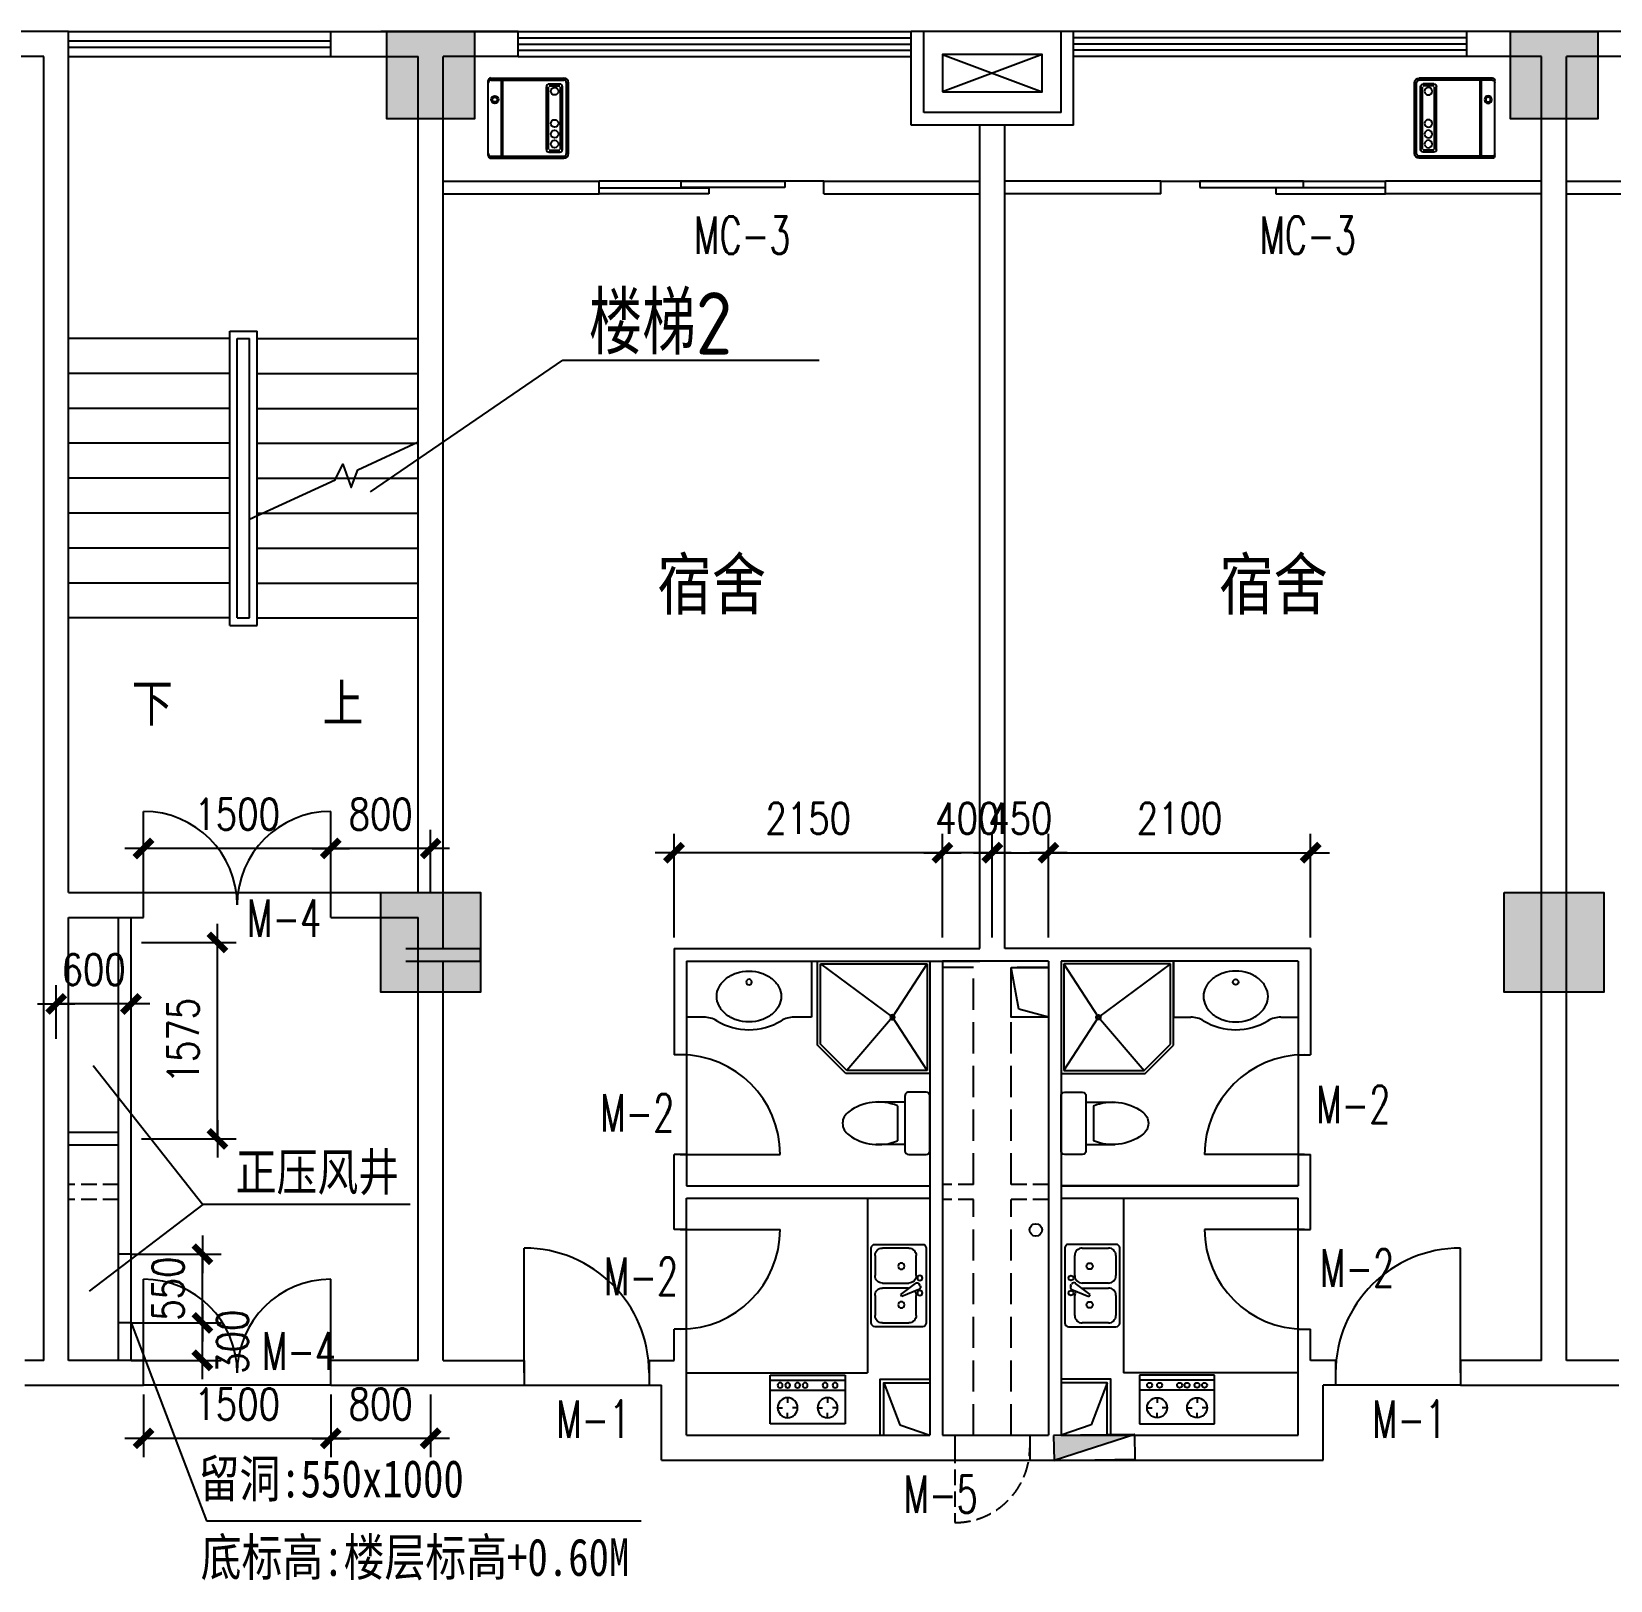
# Model space of a CAD drawing. Extents: x -357449 to -117302, y 127569 to 244935.
# Drawn here: x -294436 to -281788, y 182257 to 194671 of the extents above; entities that cross this region are included whole.
import ezdxf

# ---------------------------------------------------------------- set-up
doc = ezdxf.new("R2010")
doc.units = 0
doc.header["$MEASUREMENT"] = 0
doc.linetypes.add('DASH', pattern=[0.35, 0.25, -0.1])
doc.layers.get('0').update_dxf_attribs({"linetype": 'CONTINUOUS'})
doc.layers.get('DEFPOINTS').update_dxf_attribs({"linetype": 'CONTINUOUS'})
for name, color, linetype in [('1', 8, 'CONTINUOUS'), ('COLUMN', 4, 'CONTINUOUS'), ('DIM', 7, 'CONTINUOUS'), ('F', 31, 'CONTINUOUS'), ('JAJU', 8, 'CONTINUOUS'), ('WALL', 1, 'CONTINUOUS'), ('WINDOW', 4, 'CONTINUOUS'), ('WINDOWS', 4, 'CONTINUOUS'), ('阳台', 4, 'CONTINUOUS')]:
    doc.layers.add(name, color=color, linetype=linetype)
doc.layers.add('AXIS', color=3, linetype='CONTINUOUS', lineweight=9)
doc.styles.add('CHINA', font='SimSun.ttf', dxfattribs={"width": 0.85, "height": 150})
doc.styles.add('DIM_FONT', font='SIMPLEX.shx', dxfattribs={"width": 0.8})
doc.styles.add('FS', font='txt.shx', dxfattribs={"width": 0.66, "height": 150, "bigfont": 'fs.shx'})
doc.styles.add('H1', font='SimSun.ttf')
doc.styles.add('TSS', font='tssdeng.shx', dxfattribs={"width": 0.85, "bigfont": 'tssdchn.shx'})
doc.dimstyles.get("Standard").update_dxf_attribs({"dimtxt": 375, "dimasz": 1, "dimexe": 150, "dimexo": 0, "dimgap": 200, "dimtad": 1, "dimdec": 0, "dimzin": 0, "dimdsep": 46, "dimtxsty": 'DIM_FONT', "dimblk1": '_DIMX', "dimblk2": '_DIMX', "dimsah": 1, "dimcen": 200, "dimclrd": 256, "dimclre": 256, "dimclrt": 4, "dimadec": 0, "dimazin": 0, "dimtfac": 1, "dimtdec": 0, "dimtix": 1, "dimtmove": 2, "dimatfit": 3, "dimldrblk": '_DIMX', "dimfxl": 0, "dimtolj": 1, "dimtzin": 0, "dimarcsym": 0})

# ---------------------------------------------------------------- blocks, each defined once
blk = doc.blocks.new('_DIMX')
blk.add_line((-150, 0), (150, 0))
at = {"const_width": 50}
blk.add_lwpolyline([(-70, -70), (70, 70)], dxfattribs=at)
blk = doc.blocks.new('*D1170')
at = {"linetype": 'ByBlock'}
for p, q in [((-270904, 222315), (-270904, 221812)), ((-269404, 222315), (-269404, 221812)), ((-269405, 221962), (-270903, 221962))]:
    blk.add_line(p, q, dxfattribs=at)
at = {"layer": 'DEFPOINTS', "color": 0, "linetype": 'ByBlock'}
for p in [(-270904, 222315), (-269404, 222315), (-270904, 221962)]:
    blk.add_point(p, dxfattribs=at)
at = {"linetype": 'ByBlock', "rotation": 180}
blk.add_blockref('_DIMX', (-270904, 221962), dxfattribs=at)
at = {"linetype": 'ByBlock'}
blk.add_blockref('_DIMX', (-269404, 221962), dxfattribs=at)
at = {"color": 4, "linetype": 'ByBlock', "insert": (-270154, 222237), "char_height": 250, "attachment_point": 5, "style": 'DIM_FONT'}
blk.add_mtext('\\A1;1500', dxfattribs=at)
blk = doc.blocks.new('*D1169')
at = {"linetype": 'ByBlock'}
for p, q in [((-269404, 222315), (-269404, 221812)), ((-268604, 222315), (-268604, 221812)), ((-269405, 221962), (-269406, 221962)), ((-268604, 221962), (-269404, 221962)), ((-268603, 221962), (-268602, 221962))]:
    blk.add_line(p, q, dxfattribs=at)
at = {"layer": 'DEFPOINTS', "color": 0, "linetype": 'ByBlock'}
for p in [(-269404, 222315), (-268604, 222315), (-269404, 221962)]:
    blk.add_point(p, dxfattribs=at)
at = {"linetype": 'ByBlock'}
blk.add_blockref('_DIMX', (-269404, 221962), dxfattribs=at)
at = {"linetype": 'ByBlock', "rotation": 180}
blk.add_blockref('_DIMX', (-268604, 221962), dxfattribs=at)
at = {"color": 4, "linetype": 'ByBlock', "insert": (-269004, 222237), "char_height": 250, "attachment_point": 5, "style": 'DIM_FONT'}
blk.add_mtext('\\A1;800', dxfattribs=at)
blk = doc.blocks.new('A$C58910DAE')
for p, q in [((0, 600), (0, 0)), ((390, 600), (0, 600)), ((130, 540), (130, 500)), ((270, 0), (270, 600)), ((350, 0), (350, 600)), ((390, 0), (390, 600)), ((50, 460), (90, 460)), ((130, 380), (130, 420)), ((210, 460), (170, 460)), ((50, 140), (90, 140)), ((130, 220), (130, 180)), ((210, 140), (170, 140)), ((0, 0), (390, 0)), ((130, 60), (130, 100))]:
    blk.add_line(p, q)
for centre, radius in [((130, 460), 80), ((310, 520), 20), ((310, 440), 20), ((310, 280), 20), ((130, 140), 80), ((310, 220), 20), ((310, 140), 20), ((310, 80), 20)]:
    blk.add_circle(centre, radius)
blk = doc.blocks.new('*D1140')
at = {"linetype": 'ByBlock'}
for p, q in [((-266654, 225977), (-266654, 226806)), ((-264504, 225977), (-264504, 226806)), ((-264505, 226656), (-266653, 226656))]:
    blk.add_line(p, q, dxfattribs=at)
at = {"layer": 'DEFPOINTS', "color": 0, "linetype": 'ByBlock'}
for p in [(-266654, 226656), (-266654, 225977), (-264504, 225977)]:
    blk.add_point(p, dxfattribs=at)
at = {"linetype": 'ByBlock', "rotation": 180}
blk.add_blockref('_DIMX', (-266654, 226656), dxfattribs=at)
at = {"linetype": 'ByBlock'}
blk.add_blockref('_DIMX', (-264504, 226656), dxfattribs=at)
at = {"color": 4, "linetype": 'ByBlock', "insert": (-265579, 226931), "char_height": 250, "attachment_point": 5, "style": 'DIM_FONT'}
blk.add_mtext('\\A1;2150', dxfattribs=at)
blk = doc.blocks.new('*D1079')
at = {"linetype": 'ByBlock'}
for p, q in [((-271604, 225164), (-271604, 225594)), ((-271004, 225164), (-271004, 225594)), ((-271605, 225444), (-271606, 225444)), ((-271004, 225444), (-271604, 225444)), ((-271003, 225444), (-271002, 225444))]:
    blk.add_line(p, q, dxfattribs=at)
at = {"layer": 'DEFPOINTS', "color": 0, "linetype": 'ByBlock'}
for p in [(-271604, 225444), (-271604, 225164), (-271004, 225164)]:
    blk.add_point(p, dxfattribs=at)
at = {"linetype": 'ByBlock'}
blk.add_blockref('_DIMX', (-271604, 225444), dxfattribs=at)
at = {"linetype": 'ByBlock', "rotation": 180}
blk.add_blockref('_DIMX', (-271004, 225444), dxfattribs=at)
at = {"color": 4, "linetype": 'ByBlock', "insert": (-271304, 225719), "char_height": 250, "attachment_point": 5, "style": 'DIM_FONT'}
blk.add_mtext('\\A1;600', dxfattribs=at)
blk = doc.blocks.new('*D1171')
at = {"linetype": 'ByBlock'}
for p, q in [((-270921, 225937), (-270162, 225937)), ((-270312, 224363), (-270312, 225936)), ((-270921, 224362), (-270162, 224362))]:
    blk.add_line(p, q, dxfattribs=at)
at = {"layer": 'DEFPOINTS', "color": 0, "linetype": 'ByBlock'}
for p in [(-270921, 225937), (-270312, 225937), (-270921, 224362)]:
    blk.add_point(p, dxfattribs=at)
at = {"linetype": 'ByBlock'}
for p, rotation in [((-270312, 225937), 90), ((-270312, 224362), 270)]:
    blk.add_blockref('_DIMX', p, dxfattribs=dict(at, rotation=rotation))
at = {"color": 4, "linetype": 'ByBlock', "insert": (-270587, 225150), "char_height": 250, "attachment_point": 5, "rotation": 90, "style": 'DIM_FONT'}
blk.add_mtext('\\A1;1575', dxfattribs=at)
blk = doc.blocks.new('*D1168')
at = {"linetype": 'ByBlock'}
for p, q in [((-270904, 226337), (-270904, 226840)), ((-269404, 226337), (-269404, 226840)), ((-269405, 226690), (-270903, 226690))]:
    blk.add_line(p, q, dxfattribs=at)
at = {"layer": 'DEFPOINTS', "color": 0, "linetype": 'ByBlock'}
for p in [(-270904, 226690), (-270904, 226337), (-269404, 226337)]:
    blk.add_point(p, dxfattribs=at)
at = {"linetype": 'ByBlock', "rotation": 180}
blk.add_blockref('_DIMX', (-270904, 226690), dxfattribs=at)
at = {"linetype": 'ByBlock'}
blk.add_blockref('_DIMX', (-269404, 226690), dxfattribs=at)
at = {"color": 4, "linetype": 'ByBlock', "insert": (-270154, 226965), "char_height": 250, "attachment_point": 5, "style": 'DIM_FONT'}
blk.add_mtext('\\A1;1500', dxfattribs=at)
blk = doc.blocks.new('*D1167')
at = {"linetype": 'ByBlock'}
for p, q in [((-269404, 226337), (-269404, 226840)), ((-268604, 226337), (-268604, 226840)), ((-269405, 226690), (-269406, 226690)), ((-268604, 226690), (-269404, 226690)), ((-268603, 226690), (-268602, 226690))]:
    blk.add_line(p, q, dxfattribs=at)
at = {"layer": 'DEFPOINTS', "color": 0, "linetype": 'ByBlock'}
for p in [(-269404, 226690), (-269404, 226337), (-268604, 226337)]:
    blk.add_point(p, dxfattribs=at)
at = {"linetype": 'ByBlock'}
blk.add_blockref('_DIMX', (-269404, 226690), dxfattribs=at)
at = {"linetype": 'ByBlock', "rotation": 180}
blk.add_blockref('_DIMX', (-268604, 226690), dxfattribs=at)
at = {"color": 4, "linetype": 'ByBlock', "insert": (-269004, 226965), "char_height": 250, "attachment_point": 5, "style": 'DIM_FONT'}
blk.add_mtext('\\A1;800', dxfattribs=at)
blk = doc.blocks.new('A$C5E2968BE')
for p, q in [((622, 643), (38, 643)), ((0, 606), (0, 38)), ((16, 606), (16, 38)), ((622, 627), (38, 627)), ((48, 573), (48, 70)), ((64, 573), (64, 70)), ((155, 595), (70, 595)), ((155, 579), (70, 579)), ((161, 573), (161, 70)), ((177, 573), (177, 70)), ((525, 627), (525, 16)), ((536, 627), (536, 16)), ((643, 622), (643, 21)), ((622, 16), (38, 16)), ((622, 0), (38, 0)), ((155, 64), (70, 64)), ((155, 48), (70, 48))]:
    blk.add_line(p, q)
for centre, radius in [((111, 529), 30), ((111, 449), 30), ((111, 364), 30), ((111, 106), 30), ((590, 173), 30), ((590, 173), 19.3)]:
    blk.add_circle(centre, radius)
for centre, radius, start, end in [((38, 606), 37.5, 90, 180), ((622, 622), 21.4, 0, 90), ((38, 606), 21.4, 90, 180), ((70, 573), 21.4, 90, 180), ((155, 573), 21.4, 0, 90), ((622, 606), 21.4, 0, 90), ((38, 38), 37.5, 180, 270), ((38, 38), 21.4, 180, 270), ((70, 70), 21.4, 180, 270), ((155, 70), 21.4, 270, 0), ((622, 38), 21.4, 270, 0), ((622, 21), 21.4, 270, 0)]:
    blk.add_arc(centre, radius, start, end)
blk = doc.blocks.new('*D1137')
at = {"linetype": 'ByBlock'}
for p, q in [((-263654, 225977), (-263654, 226806)), ((-261554, 225977), (-261554, 226806)), ((-263653, 226656), (-261555, 226656))]:
    blk.add_line(p, q, dxfattribs=at)
at = {"layer": 'DEFPOINTS', "color": 0, "linetype": 'ByBlock'}
for p in [(-261554, 226656), (-263654, 225977), (-261554, 225977)]:
    blk.add_point(p, dxfattribs=at)
at = {"linetype": 'ByBlock', "rotation": 180}
blk.add_blockref('_DIMX', (-263654, 226656), dxfattribs=at)
at = {"linetype": 'ByBlock'}
blk.add_blockref('_DIMX', (-261554, 226656), dxfattribs=at)
at = {"color": 4, "linetype": 'ByBlock', "insert": (-262604, 226931), "char_height": 250, "attachment_point": 5, "style": 'DIM_FONT'}
blk.add_mtext('\\A1;2100', dxfattribs=at)
blk = doc.blocks.new('A$C6F837C5C')
at = {"layer": '1'}
blk.add_lwpolyline([(259, 407, 0.078966), (157, 391, 0.088152), (76, 347, 0.105269), (19, 279, 0.121685), (0, 203, 0.121685), (19, 128, 0.105269), (76, 60, 0.088152), (157, 16, 0.078966), (259, 0, 0.078966), (360, 16, 0.088152), (441, 60, 0.105269), (498, 128, 0.121685), (517, 203, 0.121685), (498, 279, 0.105269), (441, 347, 0.088152), (360, 391, 0.078966)], format="xyb", close=True, dxfattribs=at)
blk.add_circle((259, 88), 22, dxfattribs=at)
blk = doc.blocks.new('*D1139')
at = {"linetype": 'ByBlock'}
for p, q in [((-264504, 225977), (-264504, 226806)), ((-264104, 225977), (-264104, 226806)), ((-264505, 226656), (-264506, 226656)), ((-264104, 226656), (-264504, 226656)), ((-264103, 226656), (-264102, 226656))]:
    blk.add_line(p, q, dxfattribs=at)
at = {"layer": 'DEFPOINTS', "color": 0, "linetype": 'ByBlock'}
for p in [(-264504, 226656), (-264504, 225977), (-264104, 225977)]:
    blk.add_point(p, dxfattribs=at)
at = {"linetype": 'ByBlock'}
blk.add_blockref('_DIMX', (-264504, 226656), dxfattribs=at)
at = {"linetype": 'ByBlock', "rotation": 180}
blk.add_blockref('_DIMX', (-264104, 226656), dxfattribs=at)
at = {"color": 4, "linetype": 'ByBlock', "insert": (-264304, 226931), "char_height": 250, "attachment_point": 5, "style": 'DIM_FONT'}
blk.add_mtext('\\A1;400', dxfattribs=at)
blk = doc.blocks.new('*D1138')
at = {"linetype": 'ByBlock'}
for p, q in [((-264104, 225977), (-264104, 226806)), ((-263654, 225977), (-263654, 226806)), ((-264105, 226656), (-264106, 226656)), ((-264104, 226656), (-263654, 226656)), ((-263653, 226656), (-263652, 226656))]:
    blk.add_line(p, q, dxfattribs=at)
at = {"layer": 'DEFPOINTS', "color": 0, "linetype": 'ByBlock'}
for p in [(-263654, 226656), (-264104, 225977), (-263654, 225977)]:
    blk.add_point(p, dxfattribs=at)
at = {"linetype": 'ByBlock'}
blk.add_blockref('_DIMX', (-264104, 226656), dxfattribs=at)
at = {"linetype": 'ByBlock', "rotation": 180}
blk.add_blockref('_DIMX', (-263654, 226656), dxfattribs=at)
at = {"color": 4, "linetype": 'ByBlock', "insert": (-263879, 226931), "char_height": 250, "attachment_point": 5, "style": 'DIM_FONT'}
blk.add_mtext('\\A1;450', dxfattribs=at)
blk = doc.blocks.new('A$C13156595')
for p, q in [((900, 900), (0, 900)), ((0, 900), (0, 0)), ((900, 225), (900, 900)), ((877, 877), (22, 877)), ((22, 877), (22, 22)), ((300, 450), (22, 877)), ((877, 877), (300, 450)), ((877, 234), (877, 877)), ((22, 22), (300, 450)), ((300, 450), (666, 22)), ((666, 22), (877, 234)), ((675, 0), (900, 225)), ((0, 0), (675, 0)), ((22, 22), (666, 22))]:
    blk.add_line(p, q)
blk.add_circle((300, 450), 18.7)
blk = doc.blocks.new('A$C571F03B5')
for p, q in [((0, 470), (0, 30)), ((170, 500), (30, 500)), ((200, 30), (200, 470)), ((200, 420), (430, 420)), ((260, 110), (260, 390)), ((30, 0), (170, 0)), ((200, 80), (430, 80))]:
    blk.add_line(p, q)
for centre, radius, start, end in [((30, 470), 30, 90, 180), ((170, 470), 30, 0, 90), ((413, 23), 398, 53.3619, 112.5495), ((590, 250), 110, 303.4509, 56.5491), ((413, 477), 398, 247.4505, 306.6381), ((30, 30), 30, 180, 270), ((170, 30), 30, 270, 0)]:
    blk.add_arc(centre, radius, start, end)
at = {"style": 'DIM_FONT', "text_generation_flag": 4, "width": 0.8, "flags": 9}
for tag in ['YSIZE', 'XSIZE']:
    blk.add_attdef(tag, (0, 250), '', height=0.5, rotation=90, dxfattribs=at)
blk = doc.blocks.new('A$C54757736')
for p, q in [((0, 410), (0, 30)), ((630, 440), (30, 440)), ((299, 382), (241, 246)), ((328, 393), (342, 385)), ((660, 30), (660, 410)), ((30, 90), (30, 300)), ((90, 360), (250, 360)), ((259, 236), (347, 355)), ((310, 299), (310, 90)), ((350, 90), (350, 300)), ((410, 360), (570, 360)), ((630, 300), (630, 90)), ((241, 246), (259, 236)), ((250, 30), (90, 30)), ((570, 30), (410, 30)), ((30, 0), (630, 0))]:
    blk.add_line(p, q)
for centre, radius in [((270, 390), 20), ((390, 390), 20), ((175, 240), 25), ((485, 240), 25)]:
    blk.add_circle(centre, radius)
for centre, radius, start, end in [((30, 410), 30, 90, 180), ((318, 375), 20, 60, 159.4623), ((332, 367), 20, 320.5377, 60), ((630, 410), 30, 360, 90), ((90, 300), 60, 90, 180), ((250, 300), 60, 56.607, 90), ((410, 300), 60, 90, 180), ((570, 300), 60, 360, 90), ((30, 30), 30, 180, 270), ((90, 90), 60, 180, 270), ((250, 90), 60, 270, 360), ((410, 90), 60, 180, 270), ((570, 90), 60, 270, 360), ((630, 30), 30, 270, 360)]:
    blk.add_arc(centre, radius, start, end)
blk = doc.blocks.new('A$C7A4B52A7')
at = {"layer": '1'}
for p, q in [((45570, 3633), (44920, 3623)), ((44920, 3623), (44923, 3423)), ((45570, 3633), (44923, 3423)), ((45573, 3433), (45570, 3633)), ((44923, 3423), (45573, 3433))]:
    blk.add_line(p, q, dxfattribs=at)
blk.add_solid([(45567, 3631), (44921, 3622), (44926, 3426)], dxfattribs=at)
blk = doc.blocks.new('*D1193')
at = {"linetype": 'ByBlock'}
for p, q in [((-269233, 223042), (-268511, 223042)), ((-268661, 223043), (-268661, 223044)), ((-268661, 222492), (-268661, 223042)), ((-269233, 222492), (-268511, 222492)), ((-268661, 222491), (-268661, 222490))]:
    blk.add_line(p, q, dxfattribs=at)
at = {"layer": 'DEFPOINTS', "color": 0, "linetype": 'ByBlock'}
for p in [(-269233, 223042), (-268661, 223042), (-269233, 222492)]:
    blk.add_point(p, dxfattribs=at)
at = {"linetype": 'ByBlock'}
for p, rotation in [((-268661, 223042), 270), ((-268661, 222492), 90)]:
    blk.add_blockref('_DIMX', p, dxfattribs=dict(at, rotation=rotation))
at = {"color": 4, "linetype": 'ByBlock', "insert": (-268936, 222767), "char_height": 250, "attachment_point": 5, "rotation": 90, "style": 'DIM_FONT'}
blk.add_mtext('\\A1;550', dxfattribs=at)
blk = doc.blocks.new('*D1192')
at = {"linetype": 'ByBlock'}
for p, q in [((-269233, 222492), (-268511, 222492)), ((-268661, 222493), (-268661, 222494)), ((-268661, 222192), (-268661, 222492)), ((-268661, 222192), (-268661, 222492)), ((-269233, 222192), (-268511, 222192)), ((-268661, 222191), (-268661, 222190))]:
    blk.add_line(p, q, dxfattribs=at)
at = {"layer": 'DEFPOINTS', "color": 0, "linetype": 'ByBlock'}
for p in [(-269233, 222492), (-268661, 222492), (-269233, 222192)]:
    blk.add_point(p, dxfattribs=at)
at = {"linetype": 'ByBlock'}
for p, rotation in [((-268661, 222492), 270), ((-268661, 222192), 90)]:
    blk.add_blockref('_DIMX', p, dxfattribs=dict(at, rotation=rotation))
at = {"color": 4, "linetype": 'ByBlock', "insert": (-268420, 222342), "char_height": 250, "attachment_point": 5, "rotation": 90, "style": 'DIM_FONT'}
blk.add_mtext('\\A1;300', dxfattribs=at)

msp = doc.modelspace()

# ---------------------------------------------------------------- hatches: boundary and pattern name
at = {"layer": 'COLUMN'}
h = msp.add_hatch(color=256, dxfattribs=at)
h.paths.add_polyline_path([(-291239.36, 194671.04), (-291589.36, 194671.04), (-291589.36, 194321.04), (-291239.36, 194321.04)])
h.paths.add_polyline_path([(-290889.36, 194671.04), (-291239.36, 194671.04), (-291239.36, 194321.04), (-290889.36, 194321.04)])
h.paths.add_polyline_path([(-291239.36, 194321.04), (-291589.36, 194321.04), (-291589.36, 193971.04), (-291239.36, 193971.04)])
h.paths.add_polyline_path([(-290889.36, 194321.04), (-291239.36, 194321.04), (-291239.36, 193971.04), (-290889.36, 193971.04)])
h = msp.add_hatch(color=256, dxfattribs=at)
h.paths.add_polyline_path([(-282239.36, 194671.04), (-282589.36, 194671.04), (-282589.36, 194321.04), (-282239.36, 194321.04)])
h.paths.add_polyline_path([(-281889.36, 194671.04), (-282239.36, 194671.04), (-282239.36, 194321.04), (-281889.36, 194321.04)])
h.paths.add_polyline_path([(-282239.36, 194321.04), (-282589.36, 194321.04), (-282589.36, 193971.04), (-282239.36, 193971.04)])
h.paths.add_polyline_path([(-281889.36, 194321.04), (-282239.36, 194321.04), (-282239.36, 193971.04), (-281889.36, 193971.04)])
for points in [[(-291639.36, 186971.04), (-290839.36, 186971.04), (-290839.36, 187771.04), (-291639.36, 187771.04)], [(-282639.36, 186971.04), (-281839.36, 186971.04), (-281839.36, 187771.04), (-282639.36, 187771.04)]]:
    msp.add_hatch(color=256, dxfattribs=at).paths.add_polyline_path(points)

# ---------------------------------------------------------------- linework, layer by layer
at = {"layer": '1'}
for p, q in [((-286339.36, 194486.94), (-287139.36, 194186.94)), ((-287139.36, 194486.94), (-286339.36, 194186.94)), ((-291139.36, 193371.04), (-290589.36, 193371.04)), ((-282339.36, 193371.04), (-282889.36, 193371.04)), ((-288189.36, 187221.04), (-288189.36, 186771.04)), ((-285289.36, 187221.04), (-285289.36, 186771.04)), ((-289049.91, 186771.04), (-289189.36, 186771.04)), ((-288189.36, 186771.04), (-288328.8, 186771.04)), ((-285289.36, 186771.04), (-285149.91, 186771.04)), ((-284428.8, 186771.04), (-284289.36, 186771.04)), ((-287739.36, 185321.04), (-287739.36, 183921.04)), ((-285689.36, 185321.04), (-285689.36, 183921.04)), ((-289189.36, 183921.04), (-287739.36, 183921.04)), ((-284289.36, 183921.04), (-285689.36, 183921.04)), ((-287609.36, 183841.04), (-287481.52, 183505.49)), ((-285819.36, 183841.04), (-285947.2, 183505.49)), ((-287481.52, 183505.49), (-287239.36, 183421.04)), ((-287039.36, 183421.04), (-287039.36, 183221.04)), ((-286439.36, 183421.04), (-286439.36, 183221.04)), ((-285947.2, 183505.49), (-286189.36, 183421.04))]:
    msp.add_line(p, q, dxfattribs=at)
msp.add_lwpolyline([(-287139.36, 194186.94), (-286339.36, 194186.94), (-286339.36, 194486.94), (-287139.36, 194486.94)], close=True, dxfattribs=at)
for points in [[(-287639.36, 183421.04), (-287639.36, 183421.04), (-287639.36, 183871.04), (-287239.36, 183871.04)], [(-287609.36, 183421.04), (-287609.36, 183841.04), (-287239.36, 183841.04)], [(-285789.36, 183421.04), (-285789.36, 183421.04), (-285789.36, 183871.04), (-286189.36, 183871.04)], [(-285819.36, 183421.04), (-285819.36, 183841.04), (-286189.36, 183841.04)]]:
    msp.add_lwpolyline(points, dxfattribs=at)
for centre, radius, start, end in [((-289049.91, 186571.04), 200, 58.997281, 90), ((-288689.36, 187171.04), 500, 238.997281, 301.002719), ((-288328.8, 186571.04), 200, 90, 121.002719), ((-285149.91, 186571.04), 200, 58.997281, 90), ((-284789.36, 187171.04), 500, 238.997281, 301.002719), ((-284428.8, 186571.04), 200, 90, 121.002719)]:
    msp.add_arc(centre, radius, start, end, dxfattribs=at)
at = {"layer": 'COLUMN'}
for p, q in [((-292849.36, 189911.04), (-292849.36, 192271.04)), ((-292849.36, 192271.04), (-292629.36, 192271.04)), ((-292629.36, 189911.04), (-292629.36, 192271.04)), ((-292849.36, 192211.04), (-294139.36, 192211.04)), ((-292789.36, 189971.04), (-292789.36, 192211.04)), ((-292789.36, 192211.04), (-292689.36, 192211.04)), ((-292689.36, 189971.04), (-292689.36, 192211.04)), ((-292629.36, 192211.04), (-291339.36, 192211.04)), ((-291720.79, 190982.94), (-290181.37, 192036.66)), ((-290181.37, 192036.66), (-288127.03, 192036.66)), ((-292849.36, 191931.04), (-294139.36, 191931.04)), ((-292629.36, 191931.04), (-291339.36, 191931.04)), ((-292849.36, 191651.04), (-294139.36, 191651.04)), ((-292629.36, 191651.04), (-291339.36, 191651.04)), ((-292849.36, 191371.04), (-294139.36, 191371.04)), ((-292629.36, 191371.04), (-291339.36, 191371.04)), ((-292849.36, 191091.04), (-294139.36, 191091.04)), ((-292629.36, 191091.04), (-291339.36, 191091.04)), ((-292849.36, 190811.04), (-294139.36, 190811.04)), ((-292629.36, 190811.04), (-291339.36, 190811.04)), ((-292849.36, 190531.04), (-294139.36, 190531.04)), ((-292629.36, 190531.04), (-291339.36, 190531.04)), ((-292849.36, 190251.04), (-294139.36, 190251.04)), ((-292629.36, 190251.04), (-291339.36, 190251.04)), ((-292849.36, 189971.04), (-294139.36, 189971.04)), ((-292849.36, 189911.04), (-292629.36, 189911.04)), ((-292789.36, 189971.04), (-292689.36, 189971.04)), ((-292629.36, 189971.04), (-291339.36, 189971.04)), ((-293639.36, 184321.04), (-293034.11, 182735.66)), ((-293034.11, 182735.66), (-289551.99, 182735.66))]:
    msp.add_line(p, q, dxfattribs=at)
for points in [[(-291589.36, 194671.04), (-290889.36, 194671.04), (-290889.36, 193971.04), (-291589.36, 193971.04)], [(-282589.36, 194671.04), (-281889.36, 194671.04), (-281889.36, 193971.04), (-282589.36, 193971.04)], [(-291639.36, 187771.04), (-290839.36, 187771.04), (-290839.36, 186971.04), (-291639.36, 186971.04)], [(-282639.36, 187771.04), (-281839.36, 187771.04), (-281839.36, 186971.04), (-282639.36, 186971.04)]]:
    msp.add_lwpolyline(points, close=True, dxfattribs=at)
for points in [[(-291984.36, 191317.74, 0, 60, 0), (-291984.36, 191567.74, 0, 0, 0), (-291984.36, 192711.04, 0, 0, 0), (-293494.36, 192711.04, 0, 0, 0), (-293494.36, 189721.04, 0, 0, 0)], [(-291984.36, 190907.62, 0, 60, 0), (-291984.36, 190657.62, 0, 0, 0), (-291984.36, 189721.04, 0, 0, 0)]]:
    msp.add_lwpolyline(points, format="xyseb", dxfattribs=at)
msp.add_lwpolyline([(-292689.36, 190761.72), (-292003.33, 191076.98), (-291943.56, 191205.15), (-291875.16, 191017.21), (-291823.29, 191159.72), (-291339.36, 191382.1)], dxfattribs=at)
at = {"layer": 'DIM'}
msp.add_circle((-286391.56, 185066.58), 50, dxfattribs=at)
at = {"layer": 'JAJU', "color": 8}
for p, q in [((-290539.36, 194521.04), (-287389.36, 194521.04)), ((-290539.36, 194471.04), (-287389.36, 194471.04)), ((-282939.36, 194521.04), (-286089.36, 194521.04)), ((-282939.36, 194471.04), (-286089.36, 194471.04))]:
    msp.add_line(p, q, dxfattribs=at)
at = {"layer": 'WALL'}
for p, q in [((-294139.36, 194671.04), (-295089.36, 194671.04)), ((-294139.36, 187771.04), (-294139.36, 194671.04)), ((-292039.36, 194671.04), (-290839.36, 194671.04)), ((-292039.36, 194671.04), (-290539.36, 194671.04)), ((-292039.36, 194471.04), (-292039.36, 194671.04)), ((-290539.36, 194671.04), (-291639.36, 194671.04)), ((-290539.36, 194671.04), (-291639.36, 194671.04)), ((-290539.36, 194471.04), (-290539.36, 194671.04)), ((-287289.36, 194671.04), (-287389.36, 194671.04)), ((-287389.36, 193921.04), (-287389.36, 194671.04)), ((-287289.36, 194021.04), (-287289.36, 194671.04)), ((-286089.36, 194671.04), (-286189.36, 194671.04)), ((-286189.36, 194021.04), (-286189.36, 194671.04)), ((-286089.36, 193921.04), (-286089.36, 194671.04)), ((-281539.36, 194671.04), (-282939.36, 194671.04)), ((-282939.36, 194471.04), (-282939.36, 194671.04)), ((-294339.36, 194471.04), (-295089.36, 194471.04)), ((-294339.36, 184021.04), (-294339.36, 194471.04)), ((-292039.36, 194471.04), (-291339.36, 194471.04)), ((-291339.36, 187771.04), (-291339.36, 194471.04)), ((-291139.36, 187321.04), (-291139.36, 194471.04)), ((-290539.36, 194471.04), (-291139.36, 194471.04)), ((-282339.36, 194471.04), (-282939.36, 194471.04)), ((-282339.36, 184021.04), (-282339.36, 194471.04)), ((-282139.36, 184021.04), (-282139.36, 194471.04)), ((-281539.36, 194471.04), (-282139.36, 194471.04)), ((-286089.36, 193921.04), (-287389.36, 193921.04)), ((-286189.36, 194021.04), (-287289.36, 194021.04)), ((-286839.36, 187321.04), (-286839.36, 193921.04)), ((-286639.36, 187321.04), (-286639.36, 193921.04)), ((-294139.36, 187771.04), (-293539.36, 187771.04)), ((-293539.36, 187571.04), (-293539.36, 187771.04)), ((-292039.36, 187771.04), (-291339.36, 187771.04)), ((-292039.36, 187571.04), (-292039.36, 187771.04)), ((-294139.36, 187571.04), (-293539.36, 187571.04)), ((-294139.36, 184021.04), (-294139.36, 187571.04)), ((-293739.36, 184021.04), (-293739.36, 187571.04)), ((-293639.36, 184021.04), (-293639.36, 187571.04)), ((-292039.36, 187571.04), (-291339.36, 187571.04)), ((-291339.36, 184021.04), (-291339.36, 187571.04)), ((-291439.36, 187321.04), (-290839.36, 187321.04)), ((-291439.36, 187221.04), (-290839.36, 187221.04)), ((-291139.36, 184021.04), (-291139.36, 187221.04)), ((-290839.36, 187221.04), (-290839.36, 187321.04)), ((-289289.36, 187321.04), (-286839.36, 187321.04)), ((-289289.36, 187321.04), (-289289.36, 186471.04)), ((-289189.36, 187221.04), (-286839.36, 187221.04)), ((-289189.36, 187221.04), (-289189.36, 186471.04)), ((-287239.36, 187221.04), (-287239.36, 183421.04)), ((-287139.36, 187221.04), (-287139.36, 183421.04)), ((-286289.36, 187221.04), (-287139.36, 187221.04)), ((-287139.36, 187221.04), (-286839.36, 187221.04)), ((-284189.36, 187321.04), (-286639.36, 187321.04)), ((-286289.36, 187221.04), (-286289.36, 183421.04)), ((-286189.36, 187221.04), (-286189.36, 183421.04)), ((-284289.36, 187221.04), (-286189.36, 187221.04)), ((-284289.36, 187221.04), (-284289.36, 186471.04)), ((-284189.36, 187321.04), (-284189.36, 186471.04)), ((-289189.36, 186471.04), (-289289.36, 186471.04)), ((-284289.36, 186471.04), (-284189.36, 186471.04)), ((-293739.36, 185846.04), (-294139.36, 185846.04)), ((-293739.36, 185746.04), (-294139.36, 185746.04)), ((-289189.36, 185671.04), (-289289.36, 185671.04)), ((-289289.36, 185071.04), (-289289.36, 185671.04)), ((-289189.36, 185671.04), (-289189.36, 185421.04)), ((-284289.36, 185671.04), (-284289.36, 185421.04)), ((-284289.36, 185671.04), (-284189.36, 185671.04)), ((-284189.36, 185071.04), (-284189.36, 185671.04)), ((-289189.36, 185421.04), (-287239.36, 185421.04)), ((-289189.36, 185321.04), (-287239.36, 185321.04)), ((-289189.36, 185071.04), (-289189.36, 185321.04)), ((-286189.36, 185421.04), (-284289.36, 185421.04)), ((-284289.36, 185421.04), (-286189.36, 185421.04)), ((-286189.36, 185321.04), (-284289.36, 185321.04)), ((-284289.36, 185071.04), (-284289.36, 185321.04)), ((-289189.36, 185071.04), (-289289.36, 185071.04)), ((-284289.36, 185071.04), (-284189.36, 185071.04)), ((-289189.36, 184271.04), (-289289.36, 184271.04)), ((-289289.36, 184021.04), (-289289.36, 184271.04)), ((-289189.36, 183421.04), (-289189.36, 184271.04)), ((-284289.36, 183421.04), (-284289.36, 184271.04)), ((-284289.36, 184271.04), (-284189.36, 184271.04)), ((-284189.36, 184021.04), (-284189.36, 184271.04)), ((-294339.36, 184021.04), (-294490.22, 184021.04)), ((-293539.36, 184021.04), (-294139.36, 184021.04)), ((-294039.36, 184021.04), (-294139.36, 184021.04)), ((-293539.36, 183821.04), (-293539.36, 184021.04)), ((-292039.36, 183821.04), (-292039.36, 184021.04)), ((-291339.36, 184021.04), (-292039.36, 184021.04)), ((-291139.36, 184021.04), (-290489.36, 184021.04)), ((-290489.36, 184021.04), (-290489.36, 183821.04)), ((-289489.36, 184021.04), (-289489.36, 183821.04)), ((-289489.36, 184021.04), (-289289.36, 184021.04)), ((-283989.36, 184021.04), (-284189.36, 184021.04)), ((-283989.36, 184021.04), (-283989.36, 183821.04)), ((-282339.36, 184021.04), (-282989.36, 184021.04)), ((-282989.36, 184021.04), (-282989.36, 183821.04)), ((-281721.27, 184021.04), (-282139.36, 184021.04)), ((-294490.22, 183821.04), (-293539.36, 183821.04)), ((-292039.36, 183821.04), (-290489.36, 183821.04)), ((-289489.36, 183821.04), (-289389.36, 183821.04)), ((-289389.36, 183221.04), (-289389.36, 183821.04)), ((-284089.36, 183221.04), (-284089.36, 183821.04)), ((-284089.36, 183221.04), (-284089.36, 183821.04)), ((-283989.36, 183821.04), (-284089.36, 183821.04)), ((-283989.36, 183821.04), (-284089.36, 183821.04)), ((-282989.36, 183821.04), (-281721.27, 183821.04)), ((-289189.36, 183421.04), (-287239.36, 183421.04)), ((-287139.36, 183421.04), (-286289.36, 183421.04)), ((-286189.36, 183421.04), (-284289.36, 183421.04)), ((-289389.36, 183221.04), (-284089.36, 183221.04))]:
    msp.add_line(p, q, dxfattribs=at)
at = {"layer": 'WINDOW'}
for p, q in [((-288089.36, 193471.04), (-289889.36, 193471.04)), ((-285389.36, 193471.04), (-283589.36, 193471.04)), ((-293539.36, 187771.04), (-292039.36, 187771.04)), ((-293064.29, 185269.83), (-293974.57, 184576.92)), ((-293639.36, 184871.04), (-293739.36, 184871.04)), ((-293639.36, 184321.04), (-293739.36, 184321.04)), ((-292039.36, 183821.04), (-293539.36, 183821.04))]:
    msp.add_line(p, q, dxfattribs=at)
at = {"layer": 'WINDOWS'}
for p, q in [((-294139.36, 194671.04), (-292039.36, 194671.04)), ((-290539.36, 194671.04), (-287389.36, 194671.04)), ((-286189.36, 194671.04), (-287289.36, 194671.04)), ((-282939.36, 194671.04), (-286089.36, 194671.04)), ((-294139.36, 194596.04), (-292039.36, 194596.04)), ((-294139.36, 194546.04), (-292039.36, 194546.04)), ((-290539.36, 194621.04), (-287389.36, 194621.04)), ((-290539.36, 194571.04), (-287389.36, 194571.04)), ((-282939.36, 194621.04), (-286089.36, 194621.04)), ((-282939.36, 194571.04), (-286089.36, 194571.04)), ((-294139.36, 194471.04), (-292039.36, 194471.04)), ((-291139.36, 193471.04), (-289889.36, 193471.04)), ((-289889.36, 193371.04), (-289889.36, 193471.04)), ((-288089.36, 193371.04), (-288089.36, 193471.04)), ((-288089.36, 193471.04), (-286839.36, 193471.04)), ((-285389.36, 193471.04), (-286639.36, 193471.04)), ((-285389.36, 193371.04), (-285389.36, 193471.04)), ((-283589.36, 193371.04), (-283589.36, 193471.04)), ((-282339.36, 193471.04), (-283589.36, 193471.04)), ((-282139.36, 193471.04), (-281168.9, 193471.04)), ((-291139.36, 193371.04), (-289889.36, 193371.04)), ((-288089.36, 193371.04), (-286839.36, 193371.04)), ((-285389.36, 193371.04), (-286639.36, 193371.04)), ((-282339.36, 193371.04), (-283589.36, 193371.04)), ((-282139.36, 193371.04), (-281168.9, 193371.04)), ((-293539.36, 187671.04), (-293539.36, 188421.04)), ((-292039.36, 187671.04), (-292039.36, 188421.04)), ((-286526.26, 186836.76), (-286589.36, 187171.04)), ((-286289.36, 186771.04), (-286526.26, 186836.76)), ((-289189.36, 186471.04), (-289189.36, 185671.04)), ((-284289.36, 186471.04), (-284289.36, 185671.04)), ((-293943.92, 186383.87), (-293064.29, 185269.83)), ((-289239.36, 185671.04), (-288439.36, 185671.04)), ((-284239.36, 185671.04), (-285039.36, 185671.04)), ((-291403.54, 185269.83), (-293064.29, 185269.83)), ((-289239.36, 185071.04), (-288439.36, 185071.04)), ((-289189.36, 184271.04), (-289189.36, 185071.04)), ((-284239.36, 185071.04), (-285039.36, 185071.04)), ((-284289.36, 184271.04), (-284289.36, 185071.04)), ((-290489.36, 183921.04), (-290489.36, 184921.04)), ((-282989.36, 183921.04), (-282989.36, 184921.04)), ((-293539.36, 183921.04), (-293539.36, 184671.04)), ((-292039.36, 183921.04), (-292039.36, 184671.04)), ((-290489.36, 183821.04), (-289489.36, 183821.04)), ((-282989.36, 183821.04), (-283989.36, 183821.04))]:
    msp.add_line(p, q, dxfattribs=at)
for points in [[(-289009.67, 193371.04), (-289889.36, 193371.04), (-289889.36, 193419.78), (-289009.67, 193419.78)], [(-288401.68, 193422.31), (-289231.82, 193422.31), (-289231.82, 193471.04), (-288401.68, 193471.04)], [(-285077.03, 193422.31), (-284246.9, 193422.31), (-284246.9, 193471.04), (-285077.03, 193471.04)], [(-284469.05, 193371.04), (-283589.36, 193371.04), (-283589.36, 193419.78), (-284469.05, 193419.78)], [(-286589.36, 187171.04), (-286289.36, 187171.04), (-286289.36, 186771.04), (-286589.36, 186771.04)]]:
    msp.add_lwpolyline(points, close=True, dxfattribs=at)
for centre, radius, start, end in [((-293539.36, 187671.04), 750, 0, 90), ((-292039.36, 187671.04), 750, 90, 180), ((-289239.36, 185671.04), 800, 0, 90), ((-284239.36, 185671.04), 800, 90, 180), ((-289239.36, 185071.04), 800, 270, 0), ((-284239.36, 185071.04), 800, 180, 270), ((-290489.36, 183921.04), 1000, 0, 90), ((-282989.36, 183921.04), 1000, 90, 180), ((-293539.36, 183921.04), 750, 0, 90), ((-292039.36, 183921.04), 750, 90, 180)]:
    msp.add_arc(centre, radius, start, end, dxfattribs=at)
at = {"layer": '阳台', "color": 8, "linetype": 'DASH', "ltscale": 1000}
for p, q in [((-286889.36, 187171.04), (-287139.36, 187171.04)), ((-286889.36, 185431.04), (-286889.36, 187171.04)), ((-286289.36, 187171.04), (-286589.36, 187171.04)), ((-286589.36, 185431.04), (-286589.36, 187171.04)), ((-286889.36, 183421.04), (-286889.36, 185311.04)), ((-286589.36, 183421.04), (-286589.36, 185311.04))]:
    msp.add_line(p, q, dxfattribs=at)
at = {"layer": '阳台', "color": 8, "linetype": 'DASH', "ltscale": 500}
for p, q in [((-293739.36, 185431.04), (-294139.36, 185431.04)), ((-286889.36, 185431.04), (-287139.36, 185431.04)), ((-286289.36, 185431.04), (-286589.36, 185431.04)), ((-293739.36, 185311.04), (-294139.36, 185311.04)), ((-286889.36, 185311.04), (-287139.36, 185311.04)), ((-286289.36, 185311.04), (-286589.36, 185311.04)), ((-287039.36, 183321.04), (-287039.36, 182721.04))]:
    msp.add_line(p, q, dxfattribs=at)
msp.add_arc((-287039.36, 183321.04), 600, 270, 0, dxfattribs=at)

# ---------------------------------------------------------------- block references
at = {"layer": '1'}
for name, p, rotation in [('A$C5E2968BE', (-290135.22, 194298.83), 180), ('A$C6F837C5C', (-284530.86, 187141.04), 180), ('A$C571F03B5', (-287239.36, 186171.04), 180), ('A$C54757736', (-285719.36, 184291.04), 90), ('A$C58910DAE', (-284959.36, 183511.45), 90)]:
    msp.add_blockref(name, p, dxfattribs=dict(at, rotation=rotation))
at = {"layer": '1', "xscale": -1}
for name, p, rotation in [('A$C5E2968BE', (-283357.15, 194298.83), 180), ('A$C6F837C5C', (-288947.86, 187141.04), 180), ('A$C571F03B5', (-286189.36, 186171.04), 180), ('A$C54757736', (-287709.36, 184291.04), 270), ('A$C58910DAE', (-288519.36, 183511.45), 270)]:
    msp.add_blockref(name, p, dxfattribs=dict(at, rotation=rotation))
msp.add_blockref('A$C13156595', (-287239.36, 186321.04), dxfattribs=at)
at = {"layer": '1'}
msp.add_blockref('A$C13156595', (-286189.36, 186321.04), dxfattribs=at)
at = {"layer": 'WINDOW'}
msp.add_blockref('A$C7A4B52A7', (-331168.29, 179795.06), dxfattribs=at)

# ---------------------------------------------------------------- texts
at = {"layer": 'AXIS', "style": 'H1', "width": 0.8}
for s, p in [('下', (-293633.13, 189139.04)), ('上', (-292105.41, 189139.04)), ('正压风井', (-292801.14, 185381.26)), ('留洞:550x1000', (-293097.79, 182922.72)), ('底标高:楼层标高+0.60M', (-293081.86, 182293.7))]:
    msp.add_text(s, height=300, dxfattribs=at).set_placement(p)
at = {"layer": 'COLUMN', "style": 'TSS', "width": 0.9}
msp.add_text('楼梯2', height=500, dxfattribs=at).set_placement((-289971.19, 192082.73))
at = {"layer": 'DIM', "style": 'CHINA', "width": 0.8}
for p in [(-289423.94, 190042.55), (-284923.94, 190042.55)]:
    msp.add_text('宿舍', height=400, dxfattribs=at).set_placement(p)
at = {"layer": 'F', "style": 'FS', "width": 0.66}
for s, p in [('MC-3', (-289128.98, 192889.48)), ('MC-3', (-284599.01, 192889.48)), ('M-4', (-292709.98, 187415.34)), ('M-2', (-284144.31, 185922.55)), ('M-2', (-289880.88, 185855.03)), ('M-2', (-289850.37, 184544.19)), ('M-2', (-284113.8, 184611.71)), ('M-4', (-292590.86, 183946.32)), ('M-1', (-290233.19, 183399.56)), ('M-1', (-283696.73, 183399.56)), ('M-5', (-287450.16, 182798.18))]:
    msp.add_text(s, height=300, dxfattribs=at).set_placement(p)

# ---------------------------------------------------------------- dimensions: what is measured, and where the dimension line sits
at = {"layer": 'WINDOW'}
for base, p1, p2, picture, middle in [((-293539.36, 188124.27), (-292039.36, 187771.04), (-293539.36, 187771.04), '*D1168', (-292789.36, 188399.27)), ((-292039.36, 188124.27), (-291239.36, 187771.04), (-292039.36, 187771.04), '*D1167', (-291639.36, 188399.27)), ((-294239.36, 186878.16), (-293639.36, 186597.42), (-294239.36, 186597.42), '*D1079', (-293939.36, 187153.16))]:
    dim = msp.add_linear_dim(base=base, p1=p1, p2=p2, dimstyle='Standard', override={"dimtxt": 250, "dimgap": 150, "dimblk": '_DIMX'}, dxfattribs=at)
    dim.commit()
    dim.dimension.update_dxf_attribs({"geometry": picture, "text_midpoint": middle, "insert": (-22635.49, -38566.22)})
for base, p1, p2, angle, picture, middle, set_off in [((-292947.76, 187371.04), (-293556.63, 185796.04), (-293556.63, 187371.04), 90, '*D1171', (-293222.76, 186583.54), (-22635.49, -38566.22)), ((-293067.67, 184871.04), (-293639.36, 184321.04), (-293639.36, 184871.04), 90, '*D1193', (-293342.67, 184596.04), (-24406.66, -38170.89)), ((-293539.36, 183395.63), (-292039.36, 183748.85), (-293539.36, 183748.85), 180, '*D1170', (-292789.36, 183670.63), (-22635.49, -38566.22)), ((-292039.36, 183395.63), (-291239.36, 183748.85), (-292039.36, 183748.85), 180, '*D1169', (-291639.36, 183670.63), (-22635.49, -38566.22))]:
    dim = msp.add_linear_dim(base=base, p1=p1, p2=p2, angle=angle, dimstyle='Standard', override={"dimtxt": 250, "dimgap": 150, "dimblk": '_DIMX'}, dxfattribs=at)
    dim.commit()
    dim.dimension.update_dxf_attribs({"geometry": picture, "text_midpoint": middle, "insert": set_off})
dim = msp.add_linear_dim(base=(-293067.67, 184321.04), p1=(-293639.36, 184021.04), p2=(-293639.36, 184321.04), angle=90, dimstyle='Standard', override={"dimtxt": 250, "dimgap": 150, "dimblk": '_DIMX'}, dxfattribs=at)
dim.commit()
dim.dimension.update_dxf_attribs({"geometry": '*D1192', "text_midpoint": (-292827.03, 184171.04), "dimtype": 160, "insert": (-24406.66, -38170.89)})
at = {"layer": 'WINDOWS'}
for base, p1, p2, picture, middle in [((-289289.36, 188089.88), (-287139.36, 187410.3), (-289289.36, 187410.3), '*D1140', (-288214.36, 188364.88)), ((-287139.36, 188089.88), (-286739.36, 187410.3), (-287139.36, 187410.3), '*D1139', (-286939.36, 188364.88)), ((-286289.36, 188089.88), (-286739.36, 187410.3), (-286289.36, 187410.3), '*D1138', (-286514.36, 188364.88)), ((-284189.36, 188089.88), (-286289.36, 187410.3), (-284189.36, 187410.3), '*D1137', (-285239.36, 188364.88))]:
    dim = msp.add_linear_dim(base=base, p1=p1, p2=p2, angle=180, dimstyle='Standard', override={"dimtxt": 250, "dimgap": 150, "dimblk": '_DIMX'}, dxfattribs=at)
    dim.commit()
    dim.dimension.update_dxf_attribs({"geometry": picture, "text_midpoint": middle, "insert": (-22635.49, -38566.22)})

doc.saveas('drawing.dxf')
